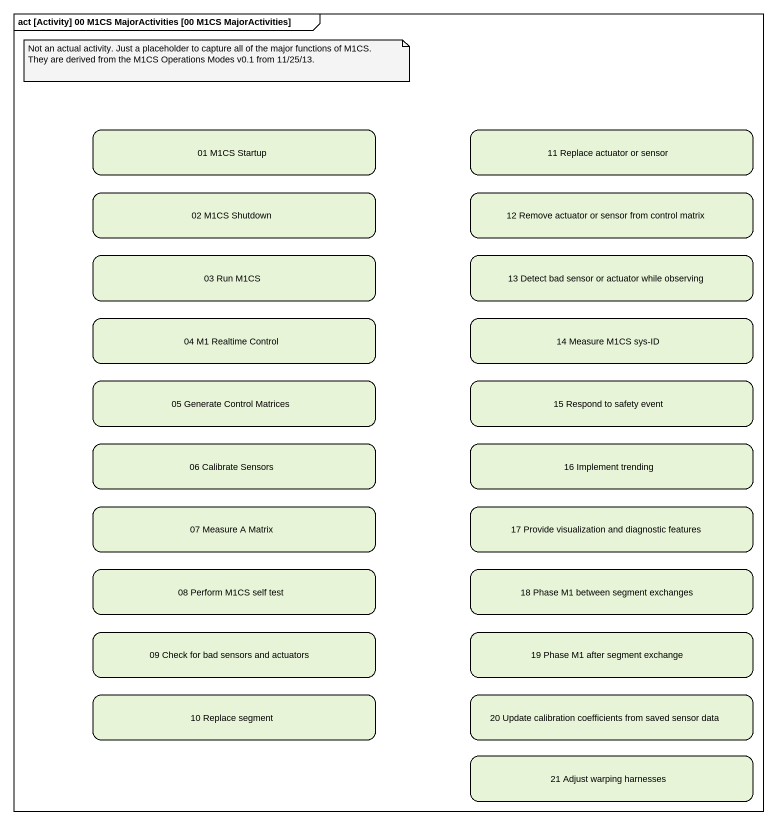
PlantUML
@startuml
mainframe act [Activity] 00 M1CS MajorActivities [00 M1CS MajorActivities]
hide empty description
state "01 M1CS Startup" as s01_M1CS_Startup
state "11 Replace actuator or sensor" as s11_Replace_actuator_or
state "02 M1CS Shutdown" as s02_M1CS_Shutdown
state "12 Remove actuator or sensor from control matrix" as s12_Remove_actuator_or
state "03 Run M1CS" as s03_Run_M1CS
state "13 Detect bad sensor or actuator while observing" as s13_Detect_bad_sensor_or
state "04 M1 Realtime Control" as s04_M1_Realtime_Control
state "14 Measure M1CS sys-ID" as s14_Measure_M1CS_sys_ID
state "05 Generate Control Matrices" as s05_Generate_Control_Matrices
state "15 Respond to safety event" as s15_Respond_to_safety_event
state "06 Calibrate Sensors" as s06_Calibrate_Sensors
state "16 Implement trending" as s16_Implement_trending
state "07 Measure A Matrix" as s07_Measure_A_Matrix
state "17 Provide visualization and diagnostic features" as s17_Provide_visualization
state "08 Perform M1CS self test" as s08_Perform_M1CS_self_test
state "18 Phase M1 between segment exchanges" as s18_Phase_M1_between_segment
state "09 Check for bad sensors and actuators" as s09_Check_for_bad_sensors
state "19 Phase M1 after segment exchange" as s19_Phase_M1_after_segment
state "10 Replace segment" as s10_Replace_segment
state "20 Update calibration coefficients from saved sensor data" as s20_Update_calibration
state "21 Adjust warping harnesses" as s21_Adjust_warping_harnesses
note as N1
  Not an actual activity. Just a placeholder to capture all of the major functions of M1CS. They are derived from the M1CS Operations Modes v0.1 from 11/25/13.
end note
@enduml
